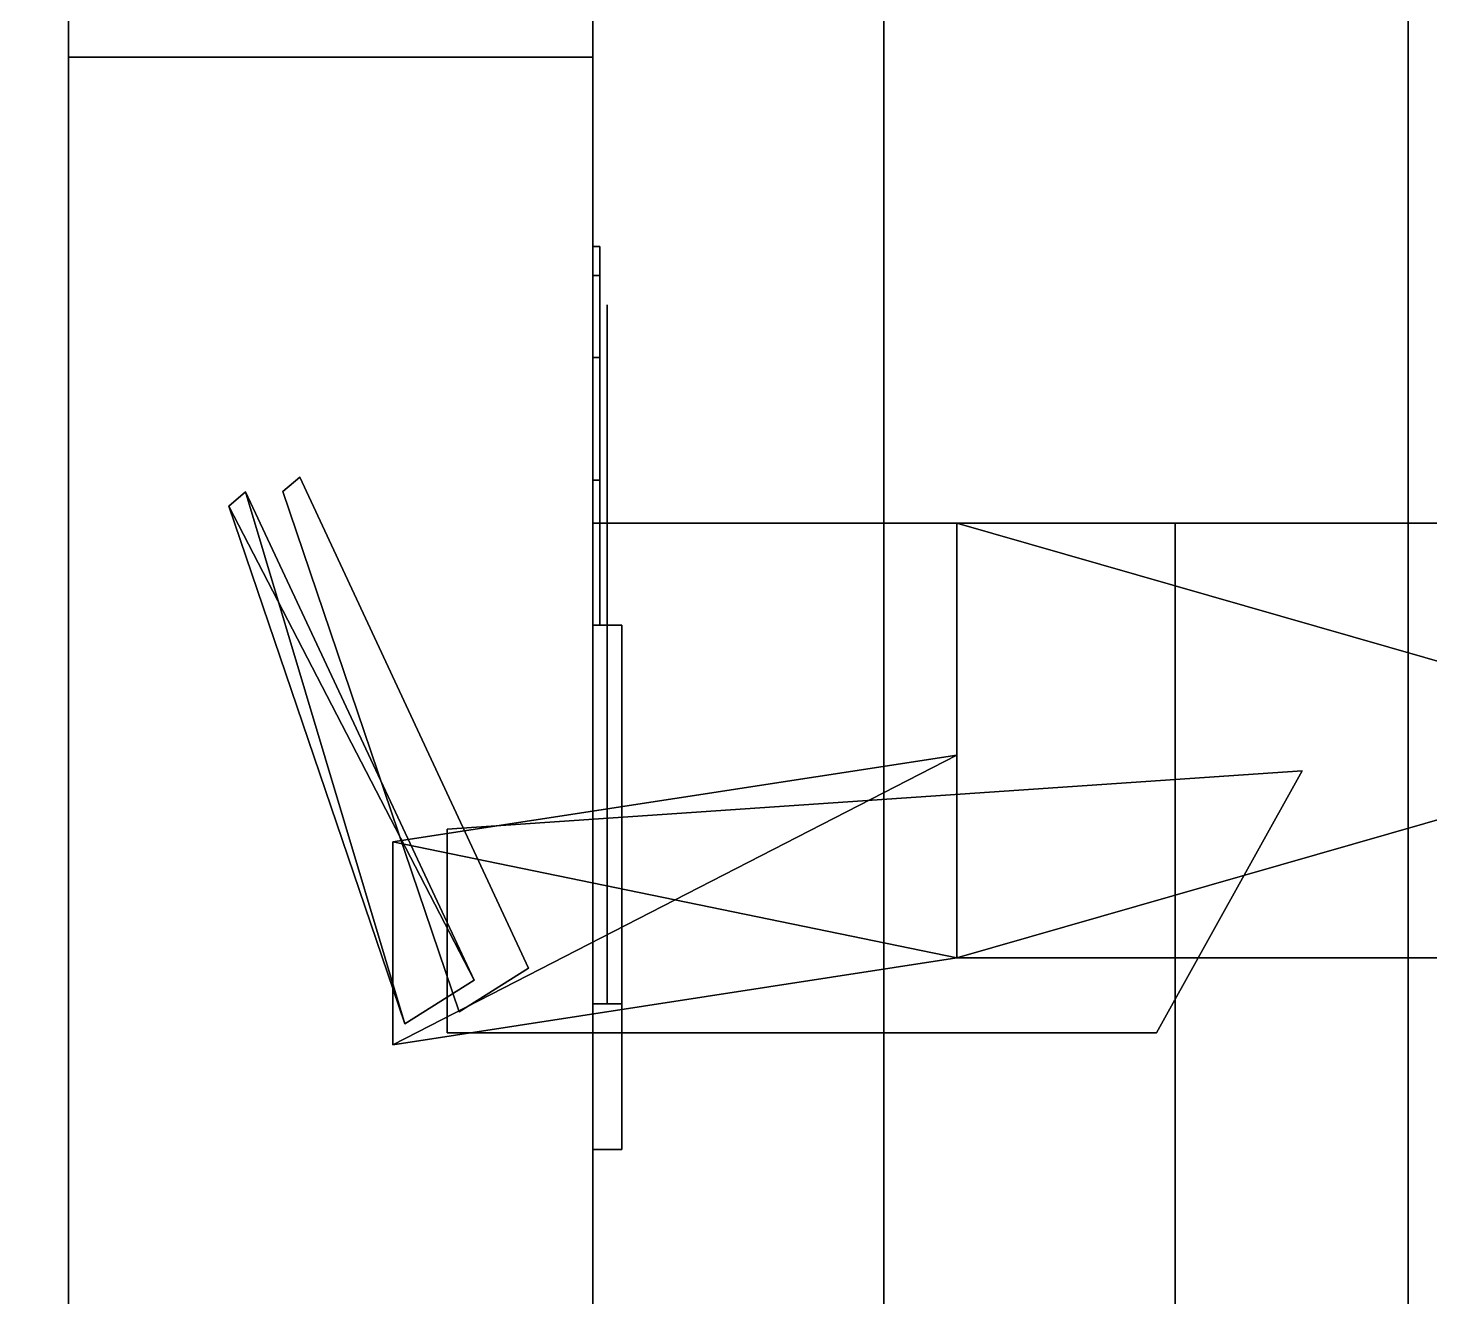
# Model space of a CAD drawing. Extents: x 0 to 3017, y -3657 to 0.
# Drawn here: x 2247.61 to 2295.75, y -1636.56 to -1593 of the extents above; entities that cross this region are included whole.
import ezdxf

# ---------------------------------------------------------------- set-up
doc = ezdxf.new("R2010")
doc.units = 0
for name, color, linetype in [('LAYER0', 7, 'CONTINUOUS'), ('LAYER1', 7, 'CONTINUOUS'), ('LAYER14', 7, 'CONTINUOUS'), ('LAYER274', 253, 'CONTINUOUS'), ('LAYER3', 7, 'CONTINUOUS'), ('LAYER312', 253, 'CONTINUOUS'), ('LAYER36', 253, 'CONTINUOUS'), ('LAYER38', 253, 'CONTINUOUS'), ('LAYER39', 28, 'CONTINUOUS'), ('LAYER40', 253, 'CONTINUOUS'), ('LAYER41', 253, 'CONTINUOUS'), ('LAYER42', 28, 'CONTINUOUS'), ('LAYER43', 253, 'CONTINUOUS'), ('LAYER44', 253, 'CONTINUOUS'), ('LAYER45', 28, 'CONTINUOUS'), ('LAYER46', 253, 'CONTINUOUS'), ('LAYER47', 253, 'CONTINUOUS'), ('LAYER48', 28, 'CONTINUOUS'), ('LAYER49', 253, 'CONTINUOUS'), ('LAYER50', 253, 'CONTINUOUS'), ('LAYER51', 28, 'CONTINUOUS'), ('LAYER52', 253, 'CONTINUOUS'), ('LAYER53', 254, 'CONTINUOUS'), ('LAYER6', 7, 'CONTINUOUS')]:
    doc.layers.add(name, color=color, linetype=linetype)

msp = doc.modelspace()

# ---------------------------------------------------------------- linework, layer by layer
at = {"layer": 'LAYER0'}
for points, invisible_edges in [([(151, -238), (2997, 0), (1089, -2692), (151, -238)], 7), ([(151, 0, 5), (1089, -2692, 5), (2997, 0, 5), (151, 0, 5)], 3), ([(1089, -2692), (2997, 0), (2997, -2692), (1089, -2692)], 1), ([(2997, 0, 5), (1089, -2692, 5), (2997, -2692, 5), (2997, 0, 5)], 1)]:
    msp.add_3dface(points, dxfattribs=dict(at, invisible_edges=invisible_edges))
at = {"layer": 'LAYER14', "invisible_edges": 1}
for points in [[(2287, -1610, 85), (2305, -1982, 85), (2305, -1610, 85), (2287, -1610, 85)], [(2305, -1982, 85), (2287, -1610, 85), (2287, -1982, 85), (2305, -1982, 85)], [(2305, -1610, 5), (2287, -1610, 85), (2305, -1610, 85), (2305, -1610, 5)], [(2287, -1610, 85), (2305, -1610, 5), (2287, -1610, 5), (2287, -1610, 85)], [(2287, -1982, 5), (2305, -1610, 5), (2305, -1982, 5), (2287, -1982, 5)], [(2305, -1610, 5), (2287, -1982, 5), (2287, -1610, 5), (2305, -1610, 5)], [(2287, -1610, 85), (2287, -1982, 5), (2287, -1982, 85), (2287, -1610, 85)], [(2287, -1982, 5), (2287, -1610, 85), (2287, -1610, 5), (2287, -1982, 5)]]:
    msp.add_3dface(points, dxfattribs=at)
at = {"layer": 'LAYER274', "invisible_edges": 1}
for points in [[(2277, -1971.998, 2555), (2295, -1201.998, 2555), (2295, -1971.998, 2555), (2277, -1971.998, 2555)], [(2295, -1201.998, 2555), (2277, -1971.998, 2555), (2277, -1201.998, 2555), (2295, -1201.998, 2555)], [(2277, -1201.998, 2625), (2295, -1971.998, 2625), (2295, -1201.998, 2625), (2277, -1201.998, 2625)], [(2295, -1971.998, 2625), (2277, -1201.998, 2625), (2277, -1971.998, 2625), (2295, -1971.998, 2625)], [(2277, -1971.998, 2555), (2277, -1201.998, 2625), (2277, -1201.998, 2555), (2277, -1971.998, 2555)], [(2277, -1201.998, 2625), (2277, -1971.998, 2555), (2277, -1971.998, 2625), (2277, -1201.998, 2625)], [(2295, -1971.998, 2625), (2295, -1201.998, 2555), (2295, -1201.998, 2625), (2295, -1971.998, 2625)], [(2295, -1201.998, 2555), (2295, -1971.998, 2625), (2295, -1971.998, 2555), (2295, -1201.998, 2555)]]:
    msp.add_3dface(points, dxfattribs=at)
at = {"layer": 'LAYER3', "invisible_edges": 1}
for points in [[(2267, -1962, 103), (2847, -1610, 103), (2267, -1610, 103), (2267, -1962, 103)], [(2847, -1610, 103), (2267, -1962, 103), (2847, -1962, 103), (2847, -1610, 103)], [(2267, -1610, 85), (2847, -1610, 103), (2847, -1610, 85), (2267, -1610, 85)], [(2847, -1610, 103), (2267, -1610, 85), (2267, -1610, 103), (2847, -1610, 103)], [(2267, -1610, 85), (2267, -1962, 103), (2267, -1610, 103), (2267, -1610, 85)], [(2267, -1962, 103), (2267, -1610, 85), (2267, -1962, 85), (2267, -1962, 103)], [(2847, -1962, 85), (2267, -1610, 85), (2847, -1610, 85), (2847, -1962, 85)], [(2267, -1610, 85), (2847, -1962, 85), (2267, -1962, 85), (2267, -1610, 85)]]:
    msp.add_3dface(points, dxfattribs=at)
at = {"layer": 'LAYER312', "invisible_edges": 1}
for points in [[(2249, -1592, 85), (2249, -1982, 5), (2249, -1982, 85), (2249, -1592, 85)], [(2249, -1982, 5), (2249, -1592, 85), (2249, -1592, 5), (2249, -1982, 5)], [(2267, -1592, 5), (2249, -1982, 5), (2249, -1592, 5), (2267, -1592, 5)], [(2249, -1982, 5), (2267, -1592, 5), (2267, -1982, 5), (2249, -1982, 5)], [(2267, -1982, 85), (2249, -1592, 85), (2249, -1982, 85), (2267, -1982, 85)], [(2249, -1592, 85), (2267, -1982, 85), (2267, -1592, 85), (2249, -1592, 85)], [(2267, -1592, 5), (2267, -1982, 85), (2267, -1982, 5), (2267, -1592, 5)], [(2267, -1982, 85), (2267, -1592, 5), (2267, -1592, 85), (2267, -1982, 85)]]:
    msp.add_3dface(points, dxfattribs=at)
at = {"layer": 'LAYER36', "invisible_edges": 1}
for points in [[(2847, -1592, 5), (2267, -1610, 5), (2267, -1592, 5), (2847, -1592, 5)], [(2267, -1610, 5), (2847, -1592, 5), (2847, -1610, 5), (2267, -1610, 5)], [(2267, -1592, 2555), (2267, -1610, 5), (2267, -1610, 2555), (2267, -1592, 2555)], [(2267, -1610, 5), (2267, -1592, 2555), (2267, -1592, 5), (2267, -1610, 5)], [(2847, -1610, 2555), (2267, -1592, 2555), (2267, -1610, 2555), (2847, -1610, 2555)], [(2267, -1592, 2555), (2847, -1610, 2555), (2847, -1592, 2555), (2267, -1592, 2555)], [(2847, -1610, 2555), (2267, -1610, 5), (2847, -1610, 5), (2847, -1610, 2555)], [(2267, -1610, 5), (2847, -1610, 2555), (2267, -1610, 2555), (2267, -1610, 5)]]:
    msp.add_3dface(points, dxfattribs=at)
at = {"layer": 'LAYER38'}
for points in [[(2256.365, -1608.906, 181.4999), (2256.943, -1608.413, 181.4999), (2264.79, -1625.274, 181.4999), (2262.41, -1626.772, 181.4999)], [(2262.41, -1626.772, 194.4999), (2264.79, -1625.274, 194.4999), (2256.943, -1608.413, 194.4999), (2256.365, -1608.906, 194.4999)], [(2264.79, -1625.274, 181.4999), (2264.79, -1625.274, 181.4999), (2256.943, -1608.413, 181.4999), (2264.79, -1625.274, 181.4999)], [(2262.41, -1626.772, 194.4999), (2262.41, -1626.772, 194.4999), (2256.365, -1608.906, 194.4999), (2262.41, -1626.772, 194.4999)], [(2256.365, -1608.906, 194.4999), (2256.365, -1608.906, 181.4999), (2262.41, -1626.772, 181.4999), (2262.41, -1626.772, 194.4999)], [(2291.365, -1618.5, 180.5), (2291.365, -1618.5, 180.5), (2262, -1620.5, 180.5), (2291.365, -1618.5, 180.5)], [(2262, -1627.5, 180.5), (2262, -1620.5, 180.5), (2291.365, -1618.5, 180.5), (2286.365, -1627.5, 180.5)], [(2286.365, -1627.5, 195.5), (2291.365, -1618.5, 195.5), (2262, -1620.5, 195.5), (2262, -1627.5, 195.5)], [(2262, -1627.5, 195.5), (2262, -1620.5, 195.5), (2262, -1627.5, 195.5)], [(2286.365, -1627.5, 195.5), (2286.365, -1627.5, 195.5), (2262, -1627.5, 195.5), (2286.365, -1627.5, 195.5)], [(2262, -1627.5, 195.5), (2262, -1627.5, 180.5), (2286.365, -1627.5, 180.5), (2286.365, -1627.5, 195.5)]]:
    msp.add_3dface(points, dxfattribs=at)
at = {"layer": 'LAYER39'}
for points, invisible_edges in [([(2267.25, -1601.49, 183.0251), (2267.25, -1600.5, 188), (2267.25, -1602.5, 188), (2267.25, -1602.5, 182.5)], 10), ([(2267.25, -1600.5, 188), (2267.25, -1601.49, 192.9749), (2267.25, -1602.5, 193.5), (2267.25, -1602.5, 188)], 10), ([(2267.25, -1604.308, 178.8076), (2267.25, -1601.49, 183.0251), (2267.25, -1602.5, 182.5), (2267.25, -1606, 182.5)], 10), ([(2267.25, -1601.49, 192.9749), (2267.25, -1604.308, 197.1924), (2267.25, -1606, 193.5), (2267.25, -1602.5, 193.5)], 10), ([(2267.5, -1602.5, 193.5), (2267.5, -1602.5, 182.5), (2267.5, -1609.5, 182.5), (2267.5, -1609.291, 193.3167)], 4), ([(2267.25, -1608.525, 175.9896), (2267.25, -1604.308, 178.8076), (2267.25, -1606, 182.5), (2267.25, -1609.5, 182.5)], 10), ([(2267.25, -1604.308, 197.1924), (2267.25, -1608.525, 200.0104), (2267.25, -1609.5, 193.5), (2267.25, -1606, 193.5)], 10), ([(2267.25, -1613.5, 175), (2267.25, -1608.525, 175.9896), (2267.25, -1609.5, 182.5), (2267.25, -1613.5, 179)], 2), ([(2267.25, -1608.525, 200.0104), (2267.25, -1613.5, 201), (2267.25, -1613.5, 197), (2267.25, -1609.5, 193.5)], 8), ([(2267.5, -1609.291, 193.3167), (2267.5, -1609.5, 182.5), (2267.5, -1613.5, 179), (2267.5, -1613.5, 197)], 5), ([(2267.5, -1613.5, 197), (2267.5, -1613.5, 179), (2267.5, -1626.5, 179), (2267.5, -1626.5, 197)], 1), ([(2268, -1631.5, 167), (2268, -1626.5, 179), (2268, -1613.5, 179), (2268, -1613.5, 167)], 1), ([(2268, -1631.5, 209), (2268, -1626.5, 197), (2268, -1613.5, 197), (2268, -1613.5, 209)], 1), ([(2268, -1631.5, 209), (2268, -1631.5, 167), (2268, -1626.5, 179), (2268, -1626.5, 197)], 10)]:
    msp.add_3dface(points, dxfattribs=dict(at, invisible_edges=invisible_edges))
for points in [[(2267, -1613.5, 179), (2267, -1613.5, 167), (2267, -1613.5, 179)], [(2267, -1613.5, 197), (2267, -1613.5, 209), (2267, -1613.5, 197)], [(2268, -1626.5, 179), (2267, -1626.5, 179), (2267, -1613.5, 179), (2268, -1613.5, 179)], [(2268, -1613.5, 179), (2267, -1613.5, 179), (2267, -1613.5, 167), (2268, -1613.5, 167)], [(2268, -1613.5, 167), (2267, -1613.5, 167), (2267, -1631.5, 167), (2268, -1631.5, 167)], [(2268, -1626.5, 197), (2267, -1626.5, 197), (2267, -1613.5, 197), (2268, -1613.5, 197)], [(2268, -1613.5, 197), (2267, -1613.5, 197), (2267, -1613.5, 209), (2268, -1613.5, 209)], [(2268, -1613.5, 209), (2267, -1613.5, 209), (2267, -1631.5, 209), (2268, -1631.5, 209)], [(2267, -1631.5, 167), (2267, -1613.5, 167), (2267, -1613.5, 209), (2267, -1631.5, 209)], [(2268, -1631.5, 167), (2268, -1613.5, 167), (2268, -1613.5, 167), (2268, -1631.5, 167)], [(2268, -1631.5, 209), (2268, -1613.5, 209), (2268, -1613.5, 209), (2268, -1631.5, 209)], [(2267, -1626.5, 179), (2267, -1626.5, 197), (2267, -1626.5, 179)], [(2268, -1626.5, 179), (2267, -1626.5, 179), (2267, -1626.5, 197), (2268, -1626.5, 197)], [(2268, -1631.5, 209), (2267, -1631.5, 209), (2268, -1631.5, 209)], [(2267, -1631.5, 167), (2267, -1631.5, 209), (2268, -1631.5, 209), (2268, -1631.5, 167)]]:
    msp.add_3dface(points, dxfattribs=at)
at = {"layer": 'LAYER40'}
for points in [[(2262.925, -1625.692, 182.3477), (2254.5, -1609.409, 182.3477), (2255.077, -1608.918, 182.3477), (2262.925, -1625.692, 182.3477)], [(2254.5, -1609.409, 193.652), (2260.544, -1627.182, 193.652), (2255.077, -1608.918, 193.652), (2254.5, -1609.409, 193.652)], [(2255.077, -1608.918, 193.652), (2260.544, -1627.182, 193.652), (2262.925, -1625.692, 193.652), (2255.077, -1608.918, 193.652)], [(2260.544, -1627.182, 182.3477), (2254.5, -1609.409, 182.3477), (2262.925, -1625.692, 182.3477), (2260.544, -1627.182, 182.3477)], [(2260.544, -1627.182, 182.3477), (2254.5, -1609.409, 193.652), (2254.5, -1609.409, 182.3477), (2260.544, -1627.182, 182.3477)], [(2260.544, -1627.182, 193.652), (2254.5, -1609.409, 193.652), (2260.544, -1627.182, 182.3477), (2260.544, -1627.182, 193.652)], [(2331.5, -1610, 181.2174), (2279.5, -1624.921, 181.2174), (2279.5, -1610, 181.2174), (2331.5, -1610, 181.2174)], [(2331.5, -1624.921, 181.2174), (2279.5, -1624.921, 181.2174), (2331.5, -1610, 181.2174), (2331.5, -1624.921, 181.2174)], [(2279.5, -1610, 194.7826), (2331.5, -1624.921, 194.7826), (2331.5, -1610, 194.7826), (2279.5, -1610, 194.7826)], [(2279.5, -1624.921, 194.7826), (2331.5, -1624.921, 194.7826), (2279.5, -1610, 194.7826), (2279.5, -1624.921, 194.7826)], [(2279.5, -1617.958, 181.2174), (2260.135, -1627.906, 181.2174), (2260.135, -1620.942, 181.2174), (2279.5, -1617.958, 181.2174)], [(2279.5, -1624.921, 181.2174), (2260.135, -1627.906, 181.2174), (2279.5, -1617.958, 181.2174), (2279.5, -1624.921, 181.2174)], [(2260.135, -1620.942, 194.7826), (2279.5, -1624.921, 194.7826), (2279.5, -1617.958, 194.7826), (2260.135, -1620.942, 194.7826)], [(2260.135, -1627.906, 194.7826), (2279.5, -1624.921, 194.7826), (2260.135, -1620.942, 194.7826), (2260.135, -1627.906, 194.7826)], [(2279.5, -1624.921, 181.2174), (2260.135, -1627.906, 194.7826), (2260.135, -1627.906, 181.2174), (2279.5, -1624.921, 181.2174)], [(2279.5, -1624.921, 194.7826), (2260.135, -1627.906, 194.7826), (2279.5, -1624.921, 181.2174), (2279.5, -1624.921, 194.7826)], [(2331.5, -1624.921, 181.2174), (2279.5, -1624.921, 194.7826), (2279.5, -1624.921, 181.2174), (2331.5, -1624.921, 181.2174)], [(2331.5, -1624.921, 194.7826), (2279.5, -1624.921, 194.7826), (2331.5, -1624.921, 181.2174), (2331.5, -1624.921, 194.7826)]]:
    msp.add_3dface(points, dxfattribs=at)
at = {"layer": 'LAYER41'}
for points in [[(2256.365, -1608.906, 747.4999), (2256.943, -1608.413, 747.4999), (2264.79, -1625.274, 747.4999), (2262.41, -1626.772, 747.4999)], [(2262.41, -1626.772, 760.4999), (2264.79, -1625.274, 760.4999), (2256.943, -1608.413, 760.4999), (2256.365, -1608.906, 760.4999)], [(2264.79, -1625.274, 747.4999), (2264.79, -1625.274, 747.4999), (2256.943, -1608.413, 747.4999), (2264.79, -1625.274, 747.4999)], [(2262.41, -1626.772, 760.4999), (2262.41, -1626.772, 760.4999), (2256.365, -1608.906, 760.4999), (2262.41, -1626.772, 760.4999)], [(2256.365, -1608.906, 760.4999), (2256.365, -1608.906, 747.4999), (2262.41, -1626.772, 747.4999), (2262.41, -1626.772, 760.4999)], [(2291.365, -1618.5, 746.5), (2291.365, -1618.5, 746.5), (2262, -1620.5, 746.5), (2291.365, -1618.5, 746.5)], [(2262, -1627.5, 746.5), (2262, -1620.5, 746.5), (2291.365, -1618.5, 746.5), (2286.365, -1627.5, 746.5)], [(2286.365, -1627.5, 761.5), (2291.365, -1618.5, 761.5), (2262, -1620.5, 761.5), (2262, -1627.5, 761.5)], [(2262, -1627.5, 761.5), (2262, -1620.5, 761.5), (2262, -1627.5, 761.5)], [(2286.365, -1627.5, 761.5), (2286.365, -1627.5, 761.5), (2262, -1627.5, 761.5), (2286.365, -1627.5, 761.5)], [(2262, -1627.5, 761.5), (2262, -1627.5, 746.5), (2286.365, -1627.5, 746.5), (2286.365, -1627.5, 761.5)]]:
    msp.add_3dface(points, dxfattribs=at)
at = {"layer": 'LAYER42'}
for points, invisible_edges in [([(2267.25, -1601.49, 749.0251), (2267.25, -1600.5, 754), (2267.25, -1602.5, 754), (2267.25, -1602.5, 748.5)], 10), ([(2267.25, -1600.5, 754), (2267.25, -1601.49, 758.9749), (2267.25, -1602.5, 759.5), (2267.25, -1602.5, 754)], 10), ([(2267.25, -1604.308, 744.8076), (2267.25, -1601.49, 749.0251), (2267.25, -1602.5, 748.5), (2267.25, -1606, 748.5)], 10), ([(2267.25, -1601.49, 758.9749), (2267.25, -1604.308, 763.1924), (2267.25, -1606, 759.5), (2267.25, -1602.5, 759.5)], 10), ([(2267.5, -1602.5, 759.5), (2267.5, -1602.5, 748.5), (2267.5, -1609.5, 748.5), (2267.5, -1609.291, 759.3167)], 4), ([(2267.25, -1608.525, 741.9896), (2267.25, -1604.308, 744.8076), (2267.25, -1606, 748.5), (2267.25, -1609.5, 748.5)], 10), ([(2267.25, -1604.308, 763.1924), (2267.25, -1608.525, 766.0104), (2267.25, -1609.5, 759.5), (2267.25, -1606, 759.5)], 10), ([(2267.25, -1613.5, 741), (2267.25, -1608.525, 741.9896), (2267.25, -1609.5, 748.5), (2267.25, -1613.5, 745)], 2), ([(2267.25, -1608.525, 766.0104), (2267.25, -1613.5, 767), (2267.25, -1613.5, 763), (2267.25, -1609.5, 759.5)], 8), ([(2267.5, -1609.291, 759.3167), (2267.5, -1609.5, 748.5), (2267.5, -1613.5, 745), (2267.5, -1613.5, 763)], 5), ([(2267.5, -1613.5, 763), (2267.5, -1613.5, 745), (2267.5, -1626.5, 745), (2267.5, -1626.5, 763)], 1), ([(2268, -1631.5, 733), (2268, -1626.5, 745), (2268, -1613.5, 745), (2268, -1613.5, 733)], 1), ([(2268, -1631.5, 775), (2268, -1626.5, 763), (2268, -1613.5, 763), (2268, -1613.5, 775)], 1), ([(2268, -1631.5, 775), (2268, -1631.5, 733), (2268, -1626.5, 745), (2268, -1626.5, 763)], 10)]:
    msp.add_3dface(points, dxfattribs=dict(at, invisible_edges=invisible_edges))
for points in [[(2267, -1613.5, 745), (2267, -1613.5, 733), (2267, -1613.5, 745)], [(2267, -1613.5, 763), (2267, -1613.5, 775), (2267, -1613.5, 763)], [(2268, -1626.5, 745), (2267, -1626.5, 745), (2267, -1613.5, 745), (2268, -1613.5, 745)], [(2268, -1613.5, 745), (2267, -1613.5, 745), (2267, -1613.5, 733), (2268, -1613.5, 733)], [(2268, -1613.5, 733), (2267, -1613.5, 733), (2267, -1631.5, 733), (2268, -1631.5, 733)], [(2268, -1626.5, 763), (2267, -1626.5, 763), (2267, -1613.5, 763), (2268, -1613.5, 763)], [(2268, -1613.5, 763), (2267, -1613.5, 763), (2267, -1613.5, 775), (2268, -1613.5, 775)], [(2268, -1613.5, 775), (2267, -1613.5, 775), (2267, -1631.5, 775), (2268, -1631.5, 775)], [(2267, -1631.5, 733), (2267, -1613.5, 733), (2267, -1613.5, 775), (2267, -1631.5, 775)], [(2268, -1631.5, 733), (2268, -1613.5, 733), (2268, -1613.5, 733), (2268, -1631.5, 733)], [(2268, -1631.5, 775), (2268, -1613.5, 775), (2268, -1613.5, 775), (2268, -1631.5, 775)], [(2267, -1626.5, 745), (2267, -1626.5, 763), (2267, -1626.5, 745)], [(2268, -1626.5, 745), (2267, -1626.5, 745), (2267, -1626.5, 763), (2268, -1626.5, 763)], [(2268, -1631.5, 775), (2267, -1631.5, 775), (2268, -1631.5, 775)], [(2267, -1631.5, 733), (2267, -1631.5, 775), (2268, -1631.5, 775), (2268, -1631.5, 733)]]:
    msp.add_3dface(points, dxfattribs=at)
at = {"layer": 'LAYER43'}
for points in [[(2262.925, -1625.692, 748.3477), (2254.5, -1609.409, 748.3477), (2255.077, -1608.918, 748.3477), (2262.925, -1625.692, 748.3477)], [(2254.5, -1609.409, 759.652), (2260.544, -1627.182, 759.652), (2255.077, -1608.918, 759.652), (2254.5, -1609.409, 759.652)], [(2255.077, -1608.918, 759.652), (2260.544, -1627.182, 759.652), (2262.925, -1625.692, 759.652), (2255.077, -1608.918, 759.652)], [(2260.544, -1627.182, 748.3477), (2254.5, -1609.409, 748.3477), (2262.925, -1625.692, 748.3477), (2260.544, -1627.182, 748.3477)], [(2260.544, -1627.182, 748.3477), (2254.5, -1609.409, 759.652), (2254.5, -1609.409, 748.3477), (2260.544, -1627.182, 748.3477)], [(2260.544, -1627.182, 759.652), (2254.5, -1609.409, 759.652), (2260.544, -1627.182, 748.3477), (2260.544, -1627.182, 759.652)], [(2331.5, -1610, 747.2174), (2279.5, -1624.921, 747.2174), (2279.5, -1610, 747.2174), (2331.5, -1610, 747.2174)], [(2331.5, -1624.921, 747.2174), (2279.5, -1624.921, 747.2174), (2331.5, -1610, 747.2174), (2331.5, -1624.921, 747.2174)], [(2279.5, -1610, 760.7826), (2331.5, -1624.921, 760.7826), (2331.5, -1610, 760.7826), (2279.5, -1610, 760.7826)], [(2279.5, -1624.921, 760.7826), (2331.5, -1624.921, 760.7826), (2279.5, -1610, 760.7826), (2279.5, -1624.921, 760.7826)], [(2279.5, -1617.958, 747.2174), (2260.135, -1627.906, 747.2174), (2260.135, -1620.942, 747.2174), (2279.5, -1617.958, 747.2174)], [(2279.5, -1624.921, 747.2174), (2260.135, -1627.906, 747.2174), (2279.5, -1617.958, 747.2174), (2279.5, -1624.921, 747.2174)], [(2260.135, -1620.942, 760.7826), (2279.5, -1624.921, 760.7826), (2279.5, -1617.958, 760.7826), (2260.135, -1620.942, 760.7826)], [(2260.135, -1627.906, 760.7826), (2279.5, -1624.921, 760.7826), (2260.135, -1620.942, 760.7826), (2260.135, -1627.906, 760.7826)], [(2279.5, -1624.921, 747.2174), (2260.135, -1627.906, 760.7826), (2260.135, -1627.906, 747.2174), (2279.5, -1624.921, 747.2174)], [(2279.5, -1624.921, 760.7826), (2260.135, -1627.906, 760.7826), (2279.5, -1624.921, 747.2174), (2279.5, -1624.921, 760.7826)], [(2331.5, -1624.921, 747.2174), (2279.5, -1624.921, 760.7826), (2279.5, -1624.921, 747.2174), (2331.5, -1624.921, 747.2174)], [(2331.5, -1624.921, 760.7826), (2279.5, -1624.921, 760.7826), (2331.5, -1624.921, 747.2174), (2331.5, -1624.921, 760.7826)]]:
    msp.add_3dface(points, dxfattribs=at)
at = {"layer": 'LAYER44'}
for points in [[(2256.365, -1608.906, 1313.5), (2256.943, -1608.413, 1313.5), (2264.79, -1625.274, 1313.5), (2262.41, -1626.772, 1313.5)], [(2262.41, -1626.772, 1326.5), (2264.79, -1625.274, 1326.5), (2256.943, -1608.413, 1326.5), (2256.365, -1608.906, 1326.5)], [(2264.79, -1625.274, 1313.5), (2264.79, -1625.274, 1313.5), (2256.943, -1608.413, 1313.5), (2264.79, -1625.274, 1313.5)], [(2262.41, -1626.772, 1326.5), (2262.41, -1626.772, 1326.5), (2256.365, -1608.906, 1326.5), (2262.41, -1626.772, 1326.5)], [(2256.365, -1608.906, 1326.5), (2256.365, -1608.906, 1313.5), (2262.41, -1626.772, 1313.5), (2262.41, -1626.772, 1326.5)], [(2291.365, -1618.5, 1312.5), (2291.365, -1618.5, 1312.5), (2262, -1620.5, 1312.5), (2291.365, -1618.5, 1312.5)], [(2262, -1627.5, 1312.5), (2262, -1620.5, 1312.5), (2291.365, -1618.5, 1312.5), (2286.365, -1627.5, 1312.5)], [(2286.365, -1627.5, 1327.5), (2291.365, -1618.5, 1327.5), (2262, -1620.5, 1327.5), (2262, -1627.5, 1327.5)], [(2262, -1627.5, 1327.5), (2262, -1620.5, 1327.5), (2262, -1627.5, 1327.5)], [(2286.365, -1627.5, 1327.5), (2286.365, -1627.5, 1327.5), (2262, -1627.5, 1327.5), (2286.365, -1627.5, 1327.5)], [(2262, -1627.5, 1327.5), (2262, -1627.5, 1312.5), (2286.365, -1627.5, 1312.5), (2286.365, -1627.5, 1327.5)]]:
    msp.add_3dface(points, dxfattribs=at)
at = {"layer": 'LAYER45'}
for points, invisible_edges in [([(2267.25, -1601.49, 1315.025), (2267.25, -1600.5, 1320), (2267.25, -1602.5, 1320), (2267.25, -1602.5, 1314.5)], 10), ([(2267.25, -1600.5, 1320), (2267.25, -1601.49, 1324.975), (2267.25, -1602.5, 1325.5), (2267.25, -1602.5, 1320)], 10), ([(2267.25, -1604.308, 1310.808), (2267.25, -1601.49, 1315.025), (2267.25, -1602.5, 1314.5), (2267.25, -1606, 1314.5)], 10), ([(2267.25, -1601.49, 1324.975), (2267.25, -1604.308, 1329.192), (2267.25, -1606, 1325.5), (2267.25, -1602.5, 1325.5)], 10), ([(2267.5, -1602.5, 1325.5), (2267.5, -1602.5, 1314.5), (2267.5, -1609.5, 1314.5), (2267.5, -1609.291, 1325.317)], 4), ([(2267.25, -1608.525, 1307.99), (2267.25, -1604.308, 1310.808), (2267.25, -1606, 1314.5), (2267.25, -1609.5, 1314.5)], 10), ([(2267.25, -1604.308, 1329.192), (2267.25, -1608.525, 1332.01), (2267.25, -1609.5, 1325.5), (2267.25, -1606, 1325.5)], 10), ([(2267.25, -1613.5, 1307), (2267.25, -1608.525, 1307.99), (2267.25, -1609.5, 1314.5), (2267.25, -1613.5, 1311)], 2), ([(2267.25, -1608.525, 1332.01), (2267.25, -1613.5, 1333), (2267.25, -1613.5, 1329), (2267.25, -1609.5, 1325.5)], 8), ([(2267.5, -1609.291, 1325.317), (2267.5, -1609.5, 1314.5), (2267.5, -1613.5, 1311), (2267.5, -1613.5, 1329)], 5), ([(2267.5, -1613.5, 1329), (2267.5, -1613.5, 1311), (2267.5, -1626.5, 1311), (2267.5, -1626.5, 1329)], 1), ([(2268, -1631.5, 1299), (2268, -1626.5, 1311), (2268, -1613.5, 1311), (2268, -1613.5, 1299)], 1), ([(2268, -1631.5, 1341), (2268, -1626.5, 1329), (2268, -1613.5, 1329), (2268, -1613.5, 1341)], 1), ([(2268, -1631.5, 1341), (2268, -1631.5, 1299), (2268, -1626.5, 1311), (2268, -1626.5, 1329)], 10)]:
    msp.add_3dface(points, dxfattribs=dict(at, invisible_edges=invisible_edges))
for points in [[(2267, -1613.5, 1311), (2267, -1613.5, 1299), (2267, -1613.5, 1311)], [(2267, -1613.5, 1329), (2267, -1613.5, 1341), (2267, -1613.5, 1329)], [(2268, -1626.5, 1311), (2267, -1626.5, 1311), (2267, -1613.5, 1311), (2268, -1613.5, 1311)], [(2268, -1613.5, 1311), (2267, -1613.5, 1311), (2267, -1613.5, 1299), (2268, -1613.5, 1299)], [(2268, -1613.5, 1299), (2267, -1613.5, 1299), (2267, -1631.5, 1299), (2268, -1631.5, 1299)], [(2268, -1626.5, 1329), (2267, -1626.5, 1329), (2267, -1613.5, 1329), (2268, -1613.5, 1329)], [(2268, -1613.5, 1329), (2267, -1613.5, 1329), (2267, -1613.5, 1341), (2268, -1613.5, 1341)], [(2268, -1613.5, 1341), (2267, -1613.5, 1341), (2267, -1631.5, 1341), (2268, -1631.5, 1341)], [(2267, -1631.5, 1299), (2267, -1613.5, 1299), (2267, -1613.5, 1341), (2267, -1631.5, 1341)], [(2268, -1631.5, 1299), (2268, -1613.5, 1299), (2268, -1613.5, 1299), (2268, -1631.5, 1299)], [(2268, -1631.5, 1341), (2268, -1613.5, 1341), (2268, -1613.5, 1341), (2268, -1631.5, 1341)], [(2267, -1626.5, 1311), (2267, -1626.5, 1329), (2267, -1626.5, 1311)], [(2268, -1626.5, 1311), (2267, -1626.5, 1311), (2267, -1626.5, 1329), (2268, -1626.5, 1329)], [(2268, -1631.5, 1341), (2267, -1631.5, 1341), (2268, -1631.5, 1341)], [(2267, -1631.5, 1299), (2267, -1631.5, 1341), (2268, -1631.5, 1341), (2268, -1631.5, 1299)]]:
    msp.add_3dface(points, dxfattribs=at)
at = {"layer": 'LAYER46'}
for points in [[(2262.925, -1625.692, 1314.348), (2254.5, -1609.409, 1314.348), (2255.077, -1608.918, 1314.348), (2262.925, -1625.692, 1314.348)], [(2254.5, -1609.409, 1325.652), (2260.544, -1627.182, 1325.652), (2255.077, -1608.918, 1325.652), (2254.5, -1609.409, 1325.652)], [(2255.077, -1608.918, 1325.652), (2260.544, -1627.182, 1325.652), (2262.925, -1625.692, 1325.652), (2255.077, -1608.918, 1325.652)], [(2260.544, -1627.182, 1314.348), (2254.5, -1609.409, 1314.348), (2262.925, -1625.692, 1314.348), (2260.544, -1627.182, 1314.348)], [(2260.544, -1627.182, 1314.348), (2254.5, -1609.409, 1325.652), (2254.5, -1609.409, 1314.348), (2260.544, -1627.182, 1314.348)], [(2260.544, -1627.182, 1325.652), (2254.5, -1609.409, 1325.652), (2260.544, -1627.182, 1314.348), (2260.544, -1627.182, 1325.652)], [(2331.5, -1610, 1313.217), (2279.5, -1624.921, 1313.217), (2279.5, -1610, 1313.217), (2331.5, -1610, 1313.217)], [(2331.5, -1624.921, 1313.217), (2279.5, -1624.921, 1313.217), (2331.5, -1610, 1313.217), (2331.5, -1624.921, 1313.217)], [(2279.5, -1610, 1326.783), (2331.5, -1624.921, 1326.783), (2331.5, -1610, 1326.783), (2279.5, -1610, 1326.783)], [(2279.5, -1624.921, 1326.783), (2331.5, -1624.921, 1326.783), (2279.5, -1610, 1326.783), (2279.5, -1624.921, 1326.783)], [(2279.5, -1617.958, 1313.217), (2260.135, -1627.906, 1313.217), (2260.135, -1620.942, 1313.217), (2279.5, -1617.958, 1313.217)], [(2279.5, -1624.921, 1313.217), (2260.135, -1627.906, 1313.217), (2279.5, -1617.958, 1313.217), (2279.5, -1624.921, 1313.217)], [(2260.135, -1620.942, 1326.783), (2279.5, -1624.921, 1326.783), (2279.5, -1617.958, 1326.783), (2260.135, -1620.942, 1326.783)], [(2260.135, -1627.906, 1326.783), (2279.5, -1624.921, 1326.783), (2260.135, -1620.942, 1326.783), (2260.135, -1627.906, 1326.783)], [(2279.5, -1624.921, 1313.217), (2260.135, -1627.906, 1326.783), (2260.135, -1627.906, 1313.217), (2279.5, -1624.921, 1313.217)], [(2279.5, -1624.921, 1326.783), (2260.135, -1627.906, 1326.783), (2279.5, -1624.921, 1313.217), (2279.5, -1624.921, 1326.783)], [(2331.5, -1624.921, 1313.217), (2279.5, -1624.921, 1326.783), (2279.5, -1624.921, 1313.217), (2331.5, -1624.921, 1313.217)], [(2331.5, -1624.921, 1326.783), (2279.5, -1624.921, 1326.783), (2331.5, -1624.921, 1313.217), (2331.5, -1624.921, 1326.783)]]:
    msp.add_3dface(points, dxfattribs=at)
at = {"layer": 'LAYER47'}
for points in [[(2256.365, -1608.906, 1879.5), (2256.943, -1608.413, 1879.5), (2264.79, -1625.274, 1879.5), (2262.41, -1626.772, 1879.5)], [(2262.41, -1626.772, 1892.5), (2264.79, -1625.274, 1892.5), (2256.943, -1608.413, 1892.5), (2256.365, -1608.906, 1892.5)], [(2264.79, -1625.274, 1879.5), (2264.79, -1625.274, 1879.5), (2256.943, -1608.413, 1879.5), (2264.79, -1625.274, 1879.5)], [(2262.41, -1626.772, 1892.5), (2262.41, -1626.772, 1892.5), (2256.365, -1608.906, 1892.5), (2262.41, -1626.772, 1892.5)], [(2256.365, -1608.906, 1892.5), (2256.365, -1608.906, 1879.5), (2262.41, -1626.772, 1879.5), (2262.41, -1626.772, 1892.5)], [(2291.365, -1618.5, 1878.5), (2291.365, -1618.5, 1878.5), (2262, -1620.5, 1878.5), (2291.365, -1618.5, 1878.5)], [(2262, -1627.5, 1878.5), (2262, -1620.5, 1878.5), (2291.365, -1618.5, 1878.5), (2286.365, -1627.5, 1878.5)], [(2286.365, -1627.5, 1893.5), (2291.365, -1618.5, 1893.5), (2262, -1620.5, 1893.5), (2262, -1627.5, 1893.5)], [(2262, -1627.5, 1893.5), (2262, -1620.5, 1893.5), (2262, -1627.5, 1893.5)], [(2286.365, -1627.5, 1893.5), (2286.365, -1627.5, 1893.5), (2262, -1627.5, 1893.5), (2286.365, -1627.5, 1893.5)], [(2262, -1627.5, 1893.5), (2262, -1627.5, 1878.5), (2286.365, -1627.5, 1878.5), (2286.365, -1627.5, 1893.5)]]:
    msp.add_3dface(points, dxfattribs=at)
at = {"layer": 'LAYER48'}
for points, invisible_edges in [([(2267.25, -1601.49, 1881.025), (2267.25, -1600.5, 1886), (2267.25, -1602.5, 1886), (2267.25, -1602.5, 1880.5)], 10), ([(2267.25, -1600.5, 1886), (2267.25, -1601.49, 1890.975), (2267.25, -1602.5, 1891.5), (2267.25, -1602.5, 1886)], 10), ([(2267.25, -1604.308, 1876.808), (2267.25, -1601.49, 1881.025), (2267.25, -1602.5, 1880.5), (2267.25, -1606, 1880.5)], 10), ([(2267.25, -1601.49, 1890.975), (2267.25, -1604.308, 1895.192), (2267.25, -1606, 1891.5), (2267.25, -1602.5, 1891.5)], 10), ([(2267.5, -1602.5, 1891.5), (2267.5, -1602.5, 1880.5), (2267.5, -1609.5, 1880.5), (2267.5, -1609.291, 1891.317)], 4), ([(2267.25, -1608.525, 1873.99), (2267.25, -1604.308, 1876.808), (2267.25, -1606, 1880.5), (2267.25, -1609.5, 1880.5)], 10), ([(2267.25, -1604.308, 1895.192), (2267.25, -1608.525, 1898.01), (2267.25, -1609.5, 1891.5), (2267.25, -1606, 1891.5)], 10), ([(2267.25, -1613.5, 1873), (2267.25, -1608.525, 1873.99), (2267.25, -1609.5, 1880.5), (2267.25, -1613.5, 1877)], 2), ([(2267.25, -1608.525, 1898.01), (2267.25, -1613.5, 1899), (2267.25, -1613.5, 1895), (2267.25, -1609.5, 1891.5)], 8), ([(2267.5, -1609.291, 1891.317), (2267.5, -1609.5, 1880.5), (2267.5, -1613.5, 1877), (2267.5, -1613.5, 1895)], 5), ([(2267.5, -1613.5, 1895), (2267.5, -1613.5, 1877), (2267.5, -1626.5, 1877), (2267.5, -1626.5, 1895)], 1), ([(2268, -1631.5, 1865), (2268, -1626.5, 1877), (2268, -1613.5, 1877), (2268, -1613.5, 1865)], 1), ([(2268, -1631.5, 1907), (2268, -1626.5, 1895), (2268, -1613.5, 1895), (2268, -1613.5, 1907)], 1), ([(2268, -1631.5, 1907), (2268, -1631.5, 1865), (2268, -1626.5, 1877), (2268, -1626.5, 1895)], 10)]:
    msp.add_3dface(points, dxfattribs=dict(at, invisible_edges=invisible_edges))
for points in [[(2267, -1613.5, 1877), (2267, -1613.5, 1865), (2267, -1613.5, 1877)], [(2267, -1613.5, 1895), (2267, -1613.5, 1907), (2267, -1613.5, 1895)], [(2268, -1626.5, 1877), (2267, -1626.5, 1877), (2267, -1613.5, 1877), (2268, -1613.5, 1877)], [(2268, -1613.5, 1877), (2267, -1613.5, 1877), (2267, -1613.5, 1865), (2268, -1613.5, 1865)], [(2268, -1613.5, 1865), (2267, -1613.5, 1865), (2267, -1631.5, 1865), (2268, -1631.5, 1865)], [(2268, -1626.5, 1895), (2267, -1626.5, 1895), (2267, -1613.5, 1895), (2268, -1613.5, 1895)], [(2268, -1613.5, 1895), (2267, -1613.5, 1895), (2267, -1613.5, 1907), (2268, -1613.5, 1907)], [(2268, -1613.5, 1907), (2267, -1613.5, 1907), (2267, -1631.5, 1907), (2268, -1631.5, 1907)], [(2267, -1631.5, 1865), (2267, -1613.5, 1865), (2267, -1613.5, 1907), (2267, -1631.5, 1907)], [(2268, -1631.5, 1865), (2268, -1613.5, 1865), (2268, -1613.5, 1865), (2268, -1631.5, 1865)], [(2268, -1631.5, 1907), (2268, -1613.5, 1907), (2268, -1613.5, 1907), (2268, -1631.5, 1907)], [(2267, -1626.5, 1877), (2267, -1626.5, 1895), (2267, -1626.5, 1877)], [(2268, -1626.5, 1877), (2267, -1626.5, 1877), (2267, -1626.5, 1895), (2268, -1626.5, 1895)], [(2268, -1631.5, 1907), (2267, -1631.5, 1907), (2268, -1631.5, 1907)], [(2267, -1631.5, 1865), (2267, -1631.5, 1907), (2268, -1631.5, 1907), (2268, -1631.5, 1865)]]:
    msp.add_3dface(points, dxfattribs=at)
at = {"layer": 'LAYER49'}
for points in [[(2262.925, -1625.692, 1880.348), (2254.5, -1609.409, 1880.348), (2255.077, -1608.918, 1880.348), (2262.925, -1625.692, 1880.348)], [(2254.5, -1609.409, 1891.652), (2260.544, -1627.182, 1891.652), (2255.077, -1608.918, 1891.652), (2254.5, -1609.409, 1891.652)], [(2255.077, -1608.918, 1891.652), (2260.544, -1627.182, 1891.652), (2262.925, -1625.692, 1891.652), (2255.077, -1608.918, 1891.652)], [(2260.544, -1627.182, 1880.348), (2254.5, -1609.409, 1880.348), (2262.925, -1625.692, 1880.348), (2260.544, -1627.182, 1880.348)], [(2260.544, -1627.182, 1880.348), (2254.5, -1609.409, 1891.652), (2254.5, -1609.409, 1880.348), (2260.544, -1627.182, 1880.348)], [(2260.544, -1627.182, 1891.652), (2254.5, -1609.409, 1891.652), (2260.544, -1627.182, 1880.348), (2260.544, -1627.182, 1891.652)], [(2331.5, -1610, 1879.217), (2279.5, -1624.921, 1879.217), (2279.5, -1610, 1879.217), (2331.5, -1610, 1879.217)], [(2331.5, -1624.921, 1879.217), (2279.5, -1624.921, 1879.217), (2331.5, -1610, 1879.217), (2331.5, -1624.921, 1879.217)], [(2279.5, -1610, 1892.783), (2331.5, -1624.921, 1892.783), (2331.5, -1610, 1892.783), (2279.5, -1610, 1892.783)], [(2279.5, -1624.921, 1892.783), (2331.5, -1624.921, 1892.783), (2279.5, -1610, 1892.783), (2279.5, -1624.921, 1892.783)], [(2279.5, -1617.958, 1879.217), (2260.135, -1627.906, 1879.217), (2260.135, -1620.942, 1879.217), (2279.5, -1617.958, 1879.217)], [(2279.5, -1624.921, 1879.217), (2260.135, -1627.906, 1879.217), (2279.5, -1617.958, 1879.217), (2279.5, -1624.921, 1879.217)], [(2260.135, -1620.942, 1892.783), (2279.5, -1624.921, 1892.783), (2279.5, -1617.958, 1892.783), (2260.135, -1620.942, 1892.783)], [(2260.135, -1627.906, 1892.783), (2279.5, -1624.921, 1892.783), (2260.135, -1620.942, 1892.783), (2260.135, -1627.906, 1892.783)], [(2279.5, -1624.921, 1879.217), (2260.135, -1627.906, 1892.783), (2260.135, -1627.906, 1879.217), (2279.5, -1624.921, 1879.217)], [(2279.5, -1624.921, 1892.783), (2260.135, -1627.906, 1892.783), (2279.5, -1624.921, 1879.217), (2279.5, -1624.921, 1892.783)], [(2331.5, -1624.921, 1879.217), (2279.5, -1624.921, 1892.783), (2279.5, -1624.921, 1879.217), (2331.5, -1624.921, 1879.217)], [(2331.5, -1624.921, 1892.783), (2279.5, -1624.921, 1892.783), (2331.5, -1624.921, 1879.217), (2331.5, -1624.921, 1892.783)]]:
    msp.add_3dface(points, dxfattribs=at)
at = {"layer": 'LAYER50'}
for points in [[(2256.365, -1608.906, 2445.5), (2256.943, -1608.413, 2445.5), (2264.79, -1625.274, 2445.5), (2262.41, -1626.772, 2445.5)], [(2262.41, -1626.772, 2458.5), (2264.79, -1625.274, 2458.5), (2256.943, -1608.413, 2458.5), (2256.365, -1608.906, 2458.5)], [(2264.79, -1625.274, 2445.5), (2264.79, -1625.274, 2445.5), (2256.943, -1608.413, 2445.5), (2264.79, -1625.274, 2445.5)], [(2262.41, -1626.772, 2458.5), (2262.41, -1626.772, 2458.5), (2256.365, -1608.906, 2458.5), (2262.41, -1626.772, 2458.5)], [(2256.365, -1608.906, 2458.5), (2256.365, -1608.906, 2445.5), (2262.41, -1626.772, 2445.5), (2262.41, -1626.772, 2458.5)], [(2291.365, -1618.5, 2444.5), (2291.365, -1618.5, 2444.5), (2262, -1620.5, 2444.5), (2291.365, -1618.5, 2444.5)], [(2262, -1627.5, 2444.5), (2262, -1620.5, 2444.5), (2291.365, -1618.5, 2444.5), (2286.365, -1627.5, 2444.5)], [(2286.365, -1627.5, 2459.5), (2291.365, -1618.5, 2459.5), (2262, -1620.5, 2459.5), (2262, -1627.5, 2459.5)], [(2262, -1627.5, 2459.5), (2262, -1620.5, 2459.5), (2262, -1627.5, 2459.5)], [(2286.365, -1627.5, 2459.5), (2286.365, -1627.5, 2459.5), (2262, -1627.5, 2459.5), (2286.365, -1627.5, 2459.5)], [(2262, -1627.5, 2459.5), (2262, -1627.5, 2444.5), (2286.365, -1627.5, 2444.5), (2286.365, -1627.5, 2459.5)]]:
    msp.add_3dface(points, dxfattribs=at)
at = {"layer": 'LAYER51'}
for points, invisible_edges in [([(2267.25, -1601.49, 2447.025), (2267.25, -1600.5, 2452), (2267.25, -1602.5, 2452), (2267.25, -1602.5, 2446.5)], 10), ([(2267.25, -1600.5, 2452), (2267.25, -1601.49, 2456.975), (2267.25, -1602.5, 2457.5), (2267.25, -1602.5, 2452)], 10), ([(2267.25, -1604.308, 2442.808), (2267.25, -1601.49, 2447.025), (2267.25, -1602.5, 2446.5), (2267.25, -1606, 2446.5)], 10), ([(2267.25, -1601.49, 2456.975), (2267.25, -1604.308, 2461.192), (2267.25, -1606, 2457.5), (2267.25, -1602.5, 2457.5)], 10), ([(2267.5, -1602.5, 2457.5), (2267.5, -1602.5, 2446.5), (2267.5, -1609.5, 2446.5), (2267.5, -1609.291, 2457.317)], 4), ([(2267.25, -1608.525, 2439.99), (2267.25, -1604.308, 2442.808), (2267.25, -1606, 2446.5), (2267.25, -1609.5, 2446.5)], 10), ([(2267.25, -1604.308, 2461.192), (2267.25, -1608.525, 2464.01), (2267.25, -1609.5, 2457.5), (2267.25, -1606, 2457.5)], 10), ([(2267.25, -1613.5, 2439), (2267.25, -1608.525, 2439.99), (2267.25, -1609.5, 2446.5), (2267.25, -1613.5, 2443)], 2), ([(2267.25, -1608.525, 2464.01), (2267.25, -1613.5, 2465), (2267.25, -1613.5, 2461), (2267.25, -1609.5, 2457.5)], 8), ([(2267.5, -1609.291, 2457.317), (2267.5, -1609.5, 2446.5), (2267.5, -1613.5, 2443), (2267.5, -1613.5, 2461)], 5), ([(2267.5, -1613.5, 2461), (2267.5, -1613.5, 2443), (2267.5, -1626.5, 2443), (2267.5, -1626.5, 2461)], 1), ([(2268, -1631.5, 2431), (2268, -1626.5, 2443), (2268, -1613.5, 2443), (2268, -1613.5, 2431)], 1), ([(2268, -1631.5, 2473), (2268, -1626.5, 2461), (2268, -1613.5, 2461), (2268, -1613.5, 2473)], 1), ([(2268, -1631.5, 2473), (2268, -1631.5, 2431), (2268, -1626.5, 2443), (2268, -1626.5, 2461)], 10)]:
    msp.add_3dface(points, dxfattribs=dict(at, invisible_edges=invisible_edges))
for points in [[(2267, -1613.5, 2443), (2267, -1613.5, 2431), (2267, -1613.5, 2443)], [(2267, -1613.5, 2461), (2267, -1613.5, 2473), (2267, -1613.5, 2461)], [(2268, -1626.5, 2443), (2267, -1626.5, 2443), (2267, -1613.5, 2443), (2268, -1613.5, 2443)], [(2268, -1613.5, 2443), (2267, -1613.5, 2443), (2267, -1613.5, 2431), (2268, -1613.5, 2431)], [(2268, -1613.5, 2431), (2267, -1613.5, 2431), (2267, -1631.5, 2431), (2268, -1631.5, 2431)], [(2268, -1626.5, 2461), (2267, -1626.5, 2461), (2267, -1613.5, 2461), (2268, -1613.5, 2461)], [(2268, -1613.5, 2461), (2267, -1613.5, 2461), (2267, -1613.5, 2473), (2268, -1613.5, 2473)], [(2268, -1613.5, 2473), (2267, -1613.5, 2473), (2267, -1631.5, 2473), (2268, -1631.5, 2473)], [(2267, -1631.5, 2431), (2267, -1613.5, 2431), (2267, -1613.5, 2473), (2267, -1631.5, 2473)], [(2268, -1631.5, 2431), (2268, -1613.5, 2431), (2268, -1613.5, 2431), (2268, -1631.5, 2431)], [(2268, -1631.5, 2473), (2268, -1613.5, 2473), (2268, -1613.5, 2473), (2268, -1631.5, 2473)], [(2267, -1626.5, 2443), (2267, -1626.5, 2461), (2267, -1626.5, 2443)], [(2268, -1626.5, 2443), (2267, -1626.5, 2443), (2267, -1626.5, 2461), (2268, -1626.5, 2461)], [(2268, -1631.5, 2473), (2267, -1631.5, 2473), (2268, -1631.5, 2473)], [(2267, -1631.5, 2431), (2267, -1631.5, 2473), (2268, -1631.5, 2473), (2268, -1631.5, 2431)]]:
    msp.add_3dface(points, dxfattribs=at)
at = {"layer": 'LAYER52'}
for points in [[(2262.925, -1625.692, 2446.348), (2254.5, -1609.409, 2446.348), (2255.077, -1608.918, 2446.348), (2262.925, -1625.692, 2446.348)], [(2254.5, -1609.409, 2457.652), (2260.544, -1627.182, 2457.652), (2255.077, -1608.918, 2457.652), (2254.5, -1609.409, 2457.652)], [(2255.077, -1608.918, 2457.652), (2260.544, -1627.182, 2457.652), (2262.925, -1625.692, 2457.652), (2255.077, -1608.918, 2457.652)], [(2260.544, -1627.182, 2446.348), (2254.5, -1609.409, 2446.348), (2262.925, -1625.692, 2446.348), (2260.544, -1627.182, 2446.348)], [(2260.544, -1627.182, 2446.348), (2254.5, -1609.409, 2457.652), (2254.5, -1609.409, 2446.348), (2260.544, -1627.182, 2446.348)], [(2260.544, -1627.182, 2457.652), (2254.5, -1609.409, 2457.652), (2260.544, -1627.182, 2446.348), (2260.544, -1627.182, 2457.652)], [(2331.5, -1610, 2445.217), (2279.5, -1624.921, 2445.217), (2279.5, -1610, 2445.217), (2331.5, -1610, 2445.217)], [(2331.5, -1624.921, 2445.217), (2279.5, -1624.921, 2445.217), (2331.5, -1610, 2445.217), (2331.5, -1624.921, 2445.217)], [(2279.5, -1610, 2458.783), (2331.5, -1624.921, 2458.783), (2331.5, -1610, 2458.783), (2279.5, -1610, 2458.783)], [(2279.5, -1624.921, 2458.783), (2331.5, -1624.921, 2458.783), (2279.5, -1610, 2458.783), (2279.5, -1624.921, 2458.783)], [(2279.5, -1617.958, 2445.217), (2260.135, -1627.906, 2445.217), (2260.135, -1620.942, 2445.217), (2279.5, -1617.958, 2445.217)], [(2279.5, -1624.921, 2445.217), (2260.135, -1627.906, 2445.217), (2279.5, -1617.958, 2445.217), (2279.5, -1624.921, 2445.217)], [(2260.135, -1620.942, 2458.783), (2279.5, -1624.921, 2458.783), (2279.5, -1617.958, 2458.783), (2260.135, -1620.942, 2458.783)], [(2260.135, -1627.906, 2458.783), (2279.5, -1624.921, 2458.783), (2260.135, -1620.942, 2458.783), (2260.135, -1627.906, 2458.783)], [(2279.5, -1624.921, 2445.217), (2260.135, -1627.906, 2458.783), (2260.135, -1627.906, 2445.217), (2279.5, -1624.921, 2445.217)], [(2279.5, -1624.921, 2458.783), (2260.135, -1627.906, 2458.783), (2279.5, -1624.921, 2445.217), (2279.5, -1624.921, 2458.783)], [(2331.5, -1624.921, 2445.217), (2279.5, -1624.921, 2458.783), (2279.5, -1624.921, 2445.217), (2331.5, -1624.921, 2445.217)], [(2331.5, -1624.921, 2458.783), (2279.5, -1624.921, 2458.783), (2331.5, -1624.921, 2445.217), (2331.5, -1624.921, 2458.783)]]:
    msp.add_3dface(points, dxfattribs=at)
at = {"layer": 'LAYER53', "invisible_edges": 1}
for points in [[(2267, -1939, 88), (2249, -1594, 88), (2267, -1594, 88), (2267, -1939, 88)], [(2249, -1594, 88), (2267, -1939, 88), (2249, -1939, 88), (2249, -1594, 88)], [(2249, -1594, 88), (2267, -1594, 2552), (2267, -1594, 88), (2249, -1594, 88)], [(2267, -1594, 2552), (2249, -1594, 88), (2249, -1594, 2552), (2267, -1594, 2552)], [(2249, -1939, 2552), (2267, -1594, 2552), (2249, -1594, 2552), (2249, -1939, 2552)], [(2267, -1594, 2552), (2249, -1939, 2552), (2267, -1939, 2552), (2267, -1594, 2552)], [(2249, -1594, 88), (2249, -1939, 2552), (2249, -1594, 2552), (2249, -1594, 88)], [(2249, -1939, 2552), (2249, -1594, 88), (2249, -1939, 88), (2249, -1939, 2552)], [(2267, -1939, 88), (2267, -1594, 2552), (2267, -1939, 2552), (2267, -1939, 88)], [(2267, -1594, 2552), (2267, -1939, 88), (2267, -1594, 88), (2267, -1594, 2552)]]:
    msp.add_3dface(points, dxfattribs=at)
at = {"layer": 'LAYER6', "invisible_edges": 1}
for points in [[(2267, -1962, 2554), (2847, -1610, 2554), (2267, -1610, 2554), (2267, -1962, 2554)], [(2847, -1610, 2554), (2267, -1962, 2554), (2847, -1962, 2554), (2847, -1610, 2554)], [(2267, -1610, 2536), (2847, -1610, 2554), (2847, -1610, 2536), (2267, -1610, 2536)], [(2847, -1610, 2554), (2267, -1610, 2536), (2267, -1610, 2554), (2847, -1610, 2554)], [(2267, -1610, 2536), (2267, -1962, 2554), (2267, -1610, 2554), (2267, -1610, 2536)], [(2267, -1962, 2554), (2267, -1610, 2536), (2267, -1962, 2536), (2267, -1962, 2554)], [(2847, -1962, 2536), (2267, -1610, 2536), (2847, -1610, 2536), (2847, -1962, 2536)], [(2267, -1610, 2536), (2847, -1962, 2536), (2267, -1962, 2536), (2267, -1610, 2536)]]:
    msp.add_3dface(points, dxfattribs=at)

# ---------------------------------------------------------------- meshes
at = {"layer": 'LAYER1'}
mesh = msp.add_polymesh((9, 2), dxfattribs=at)
for k, corner in enumerate([(2847, -150, 2606), (301, -150, 2606), (2847, -2542, 2606), (2847, -150, 2606), (939, -2542, 2606), (2847, -2542, 2606), (939, -3507, 2606), (939, -2542, 2606), (150, -3507, 2606), (939, -3507, 2606), (150, -388, 2606), (150, -3507, 2606), (301, -388, 2606), (150, -388, 2606), (301, -150, 2606), (301, -388, 2606), (151, 0, 2606), (151, -238, 2606)]):
    mesh.set_mesh_vertex(divmod(k, 2), corner)
at = {"layer": 'LAYER39'}
mesh = msp.add_polymesh((2, 9), dxfattribs=at)
for k, corner in enumerate([(2267.25, -1613.5, 175), (2267.25, -1608.525, 175.9896), (2267.25, -1604.308, 178.8076), (2267.25, -1601.49, 183.0251), (2267.25, -1600.5, 188), (2267.25, -1601.49, 192.9749), (2267.25, -1604.308, 197.1924), (2267.25, -1608.525, 200.0104), (2267.25, -1613.5, 201), (2267, -1613.5, 175), (2267, -1608.525, 175.9896), (2267, -1604.308, 178.8076), (2267, -1601.49, 183.0251), (2267, -1600.5, 188), (2267, -1601.49, 192.9749), (2267, -1604.308, 197.1924), (2267, -1608.525, 200.0104), (2267, -1613.5, 201)]):
    mesh.set_mesh_vertex(divmod(k, 9), corner)
at = {"layer": 'LAYER42'}
mesh = msp.add_polymesh((2, 9), dxfattribs=at)
for k, corner in enumerate([(2267.25, -1613.5, 741), (2267.25, -1608.525, 741.9896), (2267.25, -1604.308, 744.8076), (2267.25, -1601.49, 749.0251), (2267.25, -1600.5, 754), (2267.25, -1601.49, 758.9749), (2267.25, -1604.308, 763.1924), (2267.25, -1608.525, 766.0104), (2267.25, -1613.5, 767), (2267, -1613.5, 741), (2267, -1608.525, 741.9896), (2267, -1604.308, 744.8076), (2267, -1601.49, 749.0251), (2267, -1600.5, 754), (2267, -1601.49, 758.9749), (2267, -1604.308, 763.1924), (2267, -1608.525, 766.0104), (2267, -1613.5, 767)]):
    mesh.set_mesh_vertex(divmod(k, 9), corner)
at = {"layer": 'LAYER45'}
mesh = msp.add_polymesh((2, 9), dxfattribs=at)
for k, corner in enumerate([(2267.25, -1613.5, 1307), (2267.25, -1608.525, 1307.99), (2267.25, -1604.308, 1310.808), (2267.25, -1601.49, 1315.025), (2267.25, -1600.5, 1320), (2267.25, -1601.49, 1324.975), (2267.25, -1604.308, 1329.192), (2267.25, -1608.525, 1332.01), (2267.25, -1613.5, 1333), (2267, -1613.5, 1307), (2267, -1608.525, 1307.99), (2267, -1604.308, 1310.808), (2267, -1601.49, 1315.025), (2267, -1600.5, 1320), (2267, -1601.49, 1324.975), (2267, -1604.308, 1329.192), (2267, -1608.525, 1332.01), (2267, -1613.5, 1333)]):
    mesh.set_mesh_vertex(divmod(k, 9), corner)
at = {"layer": 'LAYER48'}
mesh = msp.add_polymesh((2, 9), dxfattribs=at)
for k, corner in enumerate([(2267.25, -1613.5, 1873), (2267.25, -1608.525, 1873.99), (2267.25, -1604.308, 1876.808), (2267.25, -1601.49, 1881.025), (2267.25, -1600.5, 1886), (2267.25, -1601.49, 1890.975), (2267.25, -1604.308, 1895.192), (2267.25, -1608.525, 1898.01), (2267.25, -1613.5, 1899), (2267, -1613.5, 1873), (2267, -1608.525, 1873.99), (2267, -1604.308, 1876.808), (2267, -1601.49, 1881.025), (2267, -1600.5, 1886), (2267, -1601.49, 1890.975), (2267, -1604.308, 1895.192), (2267, -1608.525, 1898.01), (2267, -1613.5, 1899)]):
    mesh.set_mesh_vertex(divmod(k, 9), corner)
at = {"layer": 'LAYER51'}
mesh = msp.add_polymesh((2, 9), dxfattribs=at)
for k, corner in enumerate([(2267.25, -1613.5, 2439), (2267.25, -1608.525, 2439.99), (2267.25, -1604.308, 2442.808), (2267.25, -1601.49, 2447.025), (2267.25, -1600.5, 2452), (2267.25, -1601.49, 2456.975), (2267.25, -1604.308, 2461.192), (2267.25, -1608.525, 2464.01), (2267.25, -1613.5, 2465), (2267, -1613.5, 2439), (2267, -1608.525, 2439.99), (2267, -1604.308, 2442.808), (2267, -1601.49, 2447.025), (2267, -1600.5, 2452), (2267, -1601.49, 2456.975), (2267, -1604.308, 2461.192), (2267, -1608.525, 2464.01), (2267, -1613.5, 2465)]):
    mesh.set_mesh_vertex(divmod(k, 9), corner)

doc.saveas('drawing.dxf')
